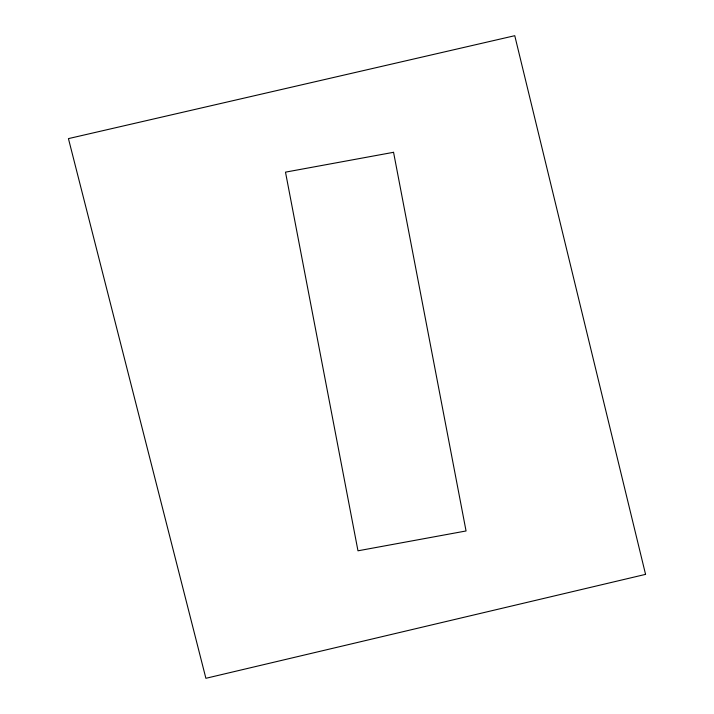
<?xml version="1.0" encoding="UTF-8"?>
<svg xmlns="http://www.w3.org/2000/svg" width="714" height="714" viewBox="0 0 714 714"><rect width="100%" height="100%" fill="white"/><g stroke="black" fill="none" stroke-linecap="round" stroke-linejoin="round"><path stroke-width="1.07" d="M645.563 574.368L205.891 678.3L68.437 138.614L514.767 35.7L645.563 574.368M393.557 152.305L285.493 172.145L357.982 550.806L466.055 530.966L393.557 152.305"/></g></svg>
